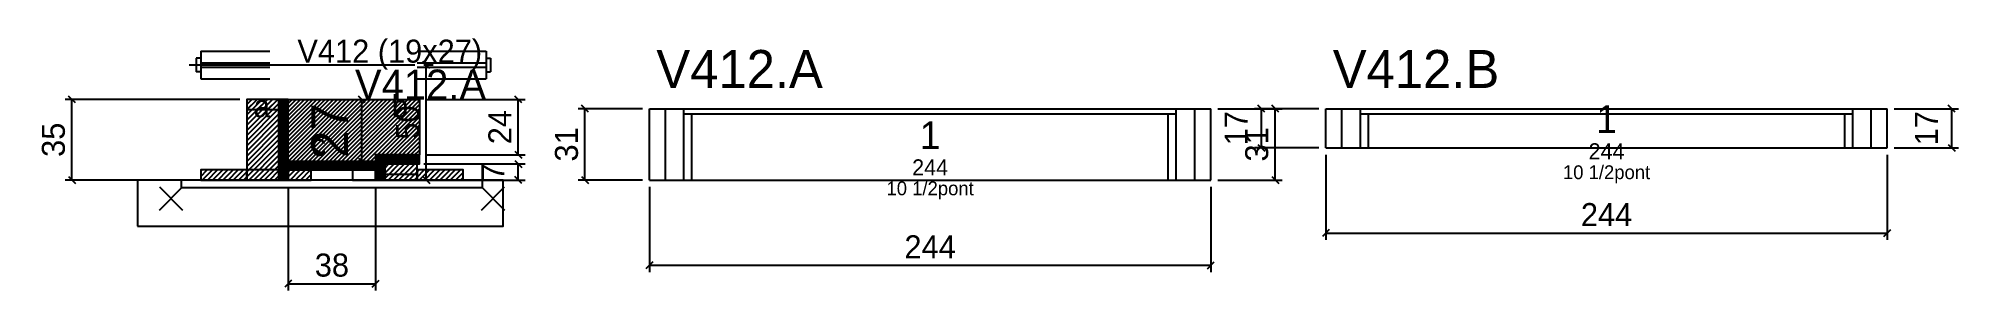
# Model space of a CAD drawing. Extents: x -69 to 766, y -79 to 31.
import ezdxf
from ezdxf.enums import TextEntityAlignment as Align

# ---------------------------------------------------------------- set-up
doc = ezdxf.new("R2010")
doc.units = 0
for name, color, linetype in [('5', 5, 'Continuous'), ('barrote', 126, 'Continuous'), ('CONCRETO', 251, 'Continuous'), ('COTA', 241, 'Continuous'), ('Cota Seção (2x)', 241, 'Continuous'), ('detalhes', 7, 'Continuous'), ('Hachura', 251, 'Continuous'), ('Madeira', 126, 'Continuous'), ('NOMENCLATURA', 7, 'Continuous'), ('Painéis', 200, 'Continuous'), ('presilha', 224, 'Continuous'), ('SARR_2.2x7', 40, 'Continuous'), ('SARR_3.5x7', 81, 'Continuous'), ('SCO-___-LAJ', 224, 'Continuous'), ('TENSOR', 224, 'Continuous'), ('texto', 7, 'Continuous'), ('Texto Seção', 7, 'Continuous')]:
    doc.layers.add(name, color=color, linetype=linetype)
doc.dimstyles.new('PAINEL', dxfattribs={"dimtxt": 10, "dimasz": 3, "dimexe": 3, "dimexo": 3, "dimgap": 3, "dimtad": 1, "dimblk": 'OBLIQUE', "dimblk1": 'OBLIQUE', "dimcen": 2.5, "dimclrd": 4, "dimclre": 4, "dimclrt": 240, "dimazin": 3, "dimtfac": 1, "dimtmove": 0, "dimatfit": 3})
doc.dimstyles.new('SECAO2X', dxfattribs={"dimtxt": 16, "dimasz": 3, "dimexe": 3, "dimexo": 3, "dimgap": 3, "dimtad": 1, "dimblk": 'OBLIQUE', "dimblk1": 'OBLIQUE', "dimcen": 2.5, "dimclrd": 4, "dimclre": 4, "dimclrt": 240, "dimazin": 3, "dimtfac": 1, "dimtmove": 0, "dimatfit": 3})

# ---------------------------------------------------------------- blocks, each defined once
blk = doc.blocks.new('_OBLIQUE')
at = {"color": 0, "linetype": 'BYBLOCK'}
blk.add_line((-0.5, -0.5), (0.5, 0.5), dxfattribs=at)

msp = doc.modelspace()

# ---------------------------------------------------------------- hatches: boundary and pattern name
at = {"layer": 'COTA'}
h = msp.add_hatch(dxfattribs=at)
h.set_pattern_fill('ANSI31', scale=0.4)
h.paths.add_polyline_path([(40, -23), (40, 4), (97, 4), (97, -20), (78, -20), (78, -23)])
at = {"layer": 'Hachura'}
h = msp.add_hatch(dxfattribs=at)
h.set_pattern_fill('ANSI31', scale=0.5)
h.paths.add_polyline_path([(22, -31), (36, -31), (36, 4), (22, 4)])
h = msp.add_hatch(dxfattribs=at)
h.set_pattern_fill('ANSI31', scale=0.5)
h.paths.add_polyline_path([(22, -0.4), (36, -0.4), (36, 4), (22, 4)])
h = msp.add_hatch(dxfattribs=at)
h.set_pattern_fill('SOLID')
h.paths.add_polyline_path([(36, -31), (40, -31), (40, 4), (36, 4)])
h = msp.add_hatch(dxfattribs=at)
h.set_pattern_fill('SOLID')
h.paths.add_polyline_path([(40, -26.6), (78, -26.6), (78, -23), (40, -23)])
h = msp.add_hatch(dxfattribs=at)
h.set_pattern_fill('SOLID')
h.paths.add_polyline_path([(78, -24), (97, -24), (97, -20), (78, -20)])
h = msp.add_hatch(dxfattribs=at)
h.set_pattern_fill('SOLID')
h.paths.add_polyline_path([(78, -31), (82, -31), (82, -24), (78, -24)])
h = msp.add_hatch(dxfattribs=at)
h.set_pattern_fill('ANSI31', scale=0.5)
h.paths.add_polyline_path([(82, -31), (96, -31), (96, -24), (82, -24)])
h = msp.add_hatch(dxfattribs=at)
h.set_pattern_fill('ANSI31', scale=0.5)
h.paths.add_polyline_path([(82, -28.4), (96, -28.4), (96, -24), (82, -24)])
h = msp.add_hatch(dxfattribs=at)
h.set_pattern_fill('ANSI31', scale=0.5)
h.paths.add_polyline_path([(2, -31), (22, -31), (22, -26.6), (2, -26.6)])
h = msp.add_hatch(dxfattribs=at)
h.set_pattern_fill('ANSI31', scale=0.5)
h.paths.add_polyline_path([(40, -31), (50, -31), (50, -26.6), (40, -26.6)])
h = msp.add_hatch(dxfattribs=at)
h.set_pattern_fill('ANSI31', scale=0.5)
h.paths.add_polyline_path([(96, -31), (116, -31), (116, -26.6), (96, -26.6)])

# ---------------------------------------------------------------- linework, layer by layer
for p, q in [((0, 22), (0, 16)), ((2, 22), (0, 22)), ((2, 25), (32, 25)), ((2, 25), (2, 13)), ((2, 20), (32, 20)), ((2, 18), (32, 18)), ((96, 25), (126, 25)), ((96, 20), (126, 20)), ((96, 18), (126, 18)), ((126, 25), (126, 13)), ((126, 22), (128, 22)), ((128, 22), (128, 16)), ((2, 16), (0, 16)), ((2, 13), (32, 13)), ((96, 13), (126, 13)), ((126, 16), (128, 16))]:
    msp.add_line(p, q)
at = {"layer": 'barrote'}
msp.add_lwpolyline([(-25.5, -51), (133.5, -51), (133.5, -31), (-25.5, -31)], close=True, dxfattribs=at)
at = {"layer": 'CONCRETO'}
msp.add_lwpolyline([(40, -23), (40, 4), (97, 4), (97, -20), (78, -20), (78, -23)], close=True, dxfattribs=at)
at = {"layer": 'Madeira'}
for points in [[(22, -31), (36, -31), (36, 4), (22, 4)], [(22, -0.4), (36, -0.4), (36, 4), (22, 4)], [(82, -31), (96, -31), (96, -24), (82, -24)], [(82, -28.4), (96, -28.4), (96, -24), (82, -24)], [(2, -31), (22, -31), (22, -26.6), (2, -26.6)], [(22, -31), (36, -31), (36, -26.6), (22, -26.6)], [(40, -31), (50, -31), (50, -26.6), (40, -26.6)], [(68, -31), (78, -31), (78, -26.6), (68, -26.6)], [(96, -31), (116, -31), (116, -26.6), (96, -26.6)]]:
    msp.add_lwpolyline(points, close=True, dxfattribs=at)
at = {"layer": 'Painéis'}
for p, q in [((197, 0), (441, 0)), ((197, -31), (197, 0)), ((441, -31), (441, 0)), ((491, 0), (735, 0)), ((491, -17), (491, 0)), ((735, -17), (735, 0)), ((491, -17), (735, -17)), ((197, -31), (441, -31))]:
    msp.add_line(p, q, dxfattribs=at)
for points in [[(36, -31), (40, -31), (40, 4), (36, 4)], [(40, -26.6), (78, -26.6), (78, -23), (40, -23)], [(78, -24), (97, -24), (97, -20), (78, -20)], [(78, -31), (82, -31), (82, -24), (78, -24)]]:
    msp.add_lwpolyline(points, close=True, dxfattribs=at)
at = {"layer": 'presilha'}
for p, q in [((-16, -44), (-6, -34)), ((-16, -34), (-6, -44)), ((124, -44), (134, -34)), ((124, -34), (134, -44))]:
    msp.add_line(p, q, dxfattribs=at)
at = {"layer": 'SARR_2.2x7'}
for p, q in [((204, -31), (204, 0)), ((434, -31), (434, 0)), ((498, -17), (498, 0)), ((728, -17), (728, 0)), ((212, -2.2), (426, -2.2)), ((506, -2.2), (720, -2.2))]:
    msp.add_line(p, q, dxfattribs=at)
at = {"layer": 'SARR_3.5x7'}
for p, q in [((212, -31), (212, 0)), ((426, -31), (426, 0)), ((506, -17), (506, 0)), ((720, -17), (720, 0)), ((215.5, -31), (215.5, -2.2)), ((422.5, -31), (422.5, -2.2)), ((509.5, -17), (509.5, -2.2)), ((716.5, -17), (716.5, -2.2)), ((506, -17), (509.5, -17)), ((716.5, -17), (720, -17)), ((212, -31), (215.5, -31)), ((422.5, -31), (426, -31))]:
    msp.add_line(p, q, dxfattribs=at)
at = {"layer": 'SCO-___-LAJ'}
msp.add_lwpolyline([(-6.5, -34.2), (124.5, -34.2), (124.5, -31), (-6.5, -31)], close=True, dxfattribs=at)
at = {"layer": 'TENSOR'}
msp.add_line((-3, 19), (95, 19), dxfattribs=at)

# ---------------------------------------------------------------- texts
at = {"layer": '5'}
for s, height, p in [('1', 12, (613, -4.5)), ('1', 12, (319, -11.5)), ('244', 7, (613, -18.5)), ('244', 7, (319, -25.5))]:
    msp.add_text(s, height=height, dxfattribs=at).set_placement(p, align=Align.MIDDLE_CENTER)
at = {"layer": 'detalhes'}
for s, p in [('a', (25, -3.7)), ('b', (85, -3.7)), ('c', (50, -20.5))]:
    msp.add_text(s, height=9.6, dxfattribs=at).set_placement(p)
at = {"layer": 'NOMENCLATURA'}
for s, p in [('V412.A', (200, 9)), ('V412.B', (494, 9))]:
    msp.add_text(s, height=16.5, dxfattribs=at).set_placement(p)
at = {"layer": 'texto', "char_height": 6, "attachment_point": 5}
for insert in [(613, -28.5), (319, -35.5)]:
    msp.add_mtext('10 1/2pont', dxfattribs=dict(at, insert=insert))
at = {"layer": 'Texto Seção'}
for s, height, p in [('V412 (19x27)', 10, (44, 20)), ('V412.A', 13, (69, 4))]:
    msp.add_text(s, height=height, dxfattribs=at).set_placement(p)

# ---------------------------------------------------------------- dimensions: what is measured, and where the dimension line sits
at = {"layer": 'COTA'}
for base, p1, p2 in [((100, -31), (96, -31), (96, 19)), ((-54, -31), (2, -31), (22, 4)), ((140, -20), (97, -20), (97, 4)), ((169, -31), (197, -31), (197, 0)), ((469, -31), (441, -31), (441, 0)), ((463, -17), (491, -17), (491, 0)), ((763, -17), (735, -17), (735, 0)), ((140, -31), (96, -31), (96, -24))]:
    msp.add_linear_dim(base=base, p1=p1, p2=p2, angle=90, dimstyle='PAINEL', dxfattribs=at).render()
for base, p1, p2 in [((491, -54), (491, -17), (735, -17)), ((40, -76), (40, -31), (78, -31)), ((197, -68), (197, -31), (441, -31))]:
    msp.add_linear_dim(base=base, p1=p1, p2=p2, dimstyle='PAINEL', dxfattribs=at).render()
at = {"layer": 'Cota Seção (2x)'}
msp.add_linear_dim(base=(72, -23), p1=(40, -23), p2=(40, 4), angle=90, dimstyle='SECAO2X', dxfattribs=at).render()

doc.saveas('drawing.dxf')
